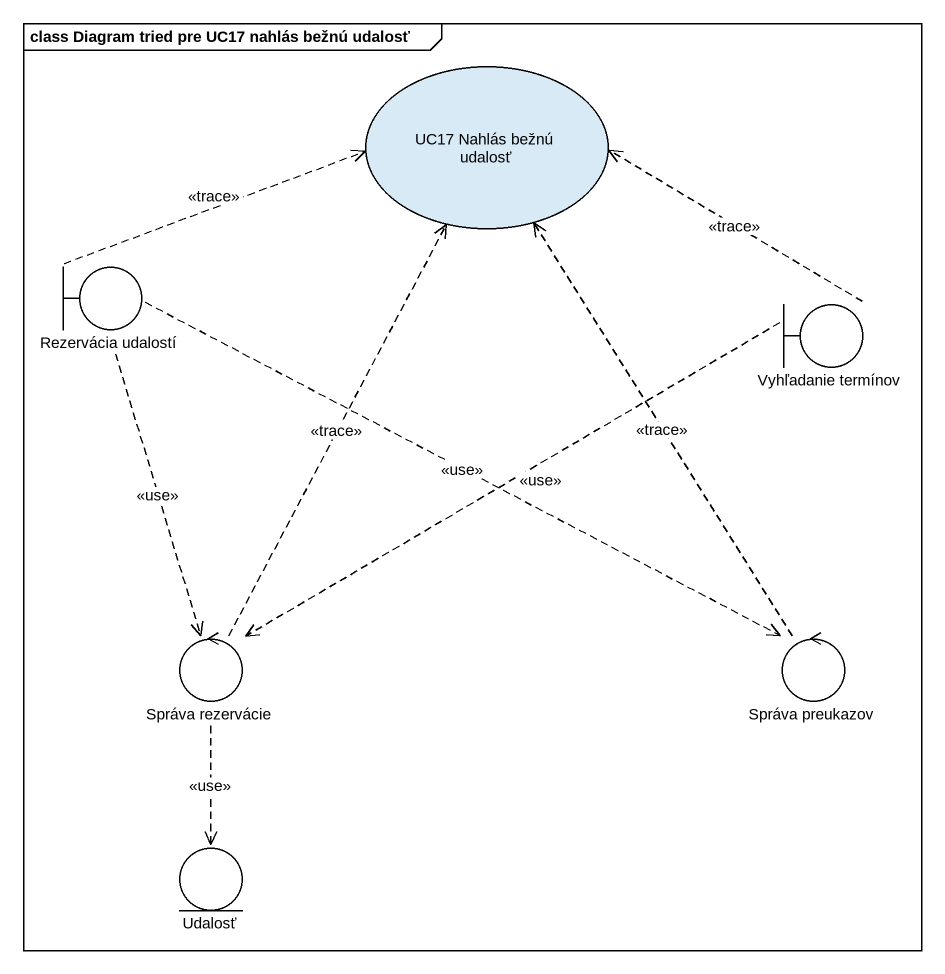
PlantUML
@startuml
mainframe class Diagram tried pre UC17 nahlás bežnú udalosť
usecase "UC17 Nahlás bežnú udalosť" as UC17_Nahlás_bežnú_udalosť
boundary "Rezervácia udalostí" as Rezervácia_udalostí
boundary "Vyhľadanie termínov" as Vyhľadanie_termínov
control "Správa rezervácie" as Správa_rezervácie
control "Správa preukazov" as Správa_preukazov
entity Udalosť
Rezervácia_udalostí .up.> UC17_Nahlás_bežnú_udalosť : <<trace>>
Rezervácia_udalostí ..> Správa_rezervácie : <<use>>
Rezervácia_udalostí .right.> Správa_preukazov : <<use>>
Vyhľadanie_termínov .up.> UC17_Nahlás_bežnú_udalosť : <<trace>>
Vyhľadanie_termínov .left.> Správa_rezervácie : <<use>>
Správa_rezervácie .up.> UC17_Nahlás_bežnú_udalosť : <<trace>>
Správa_rezervácie ..> Udalosť : <<use>>
Správa_preukazov .up.> UC17_Nahlás_bežnú_udalosť : <<trace>>
@enduml
